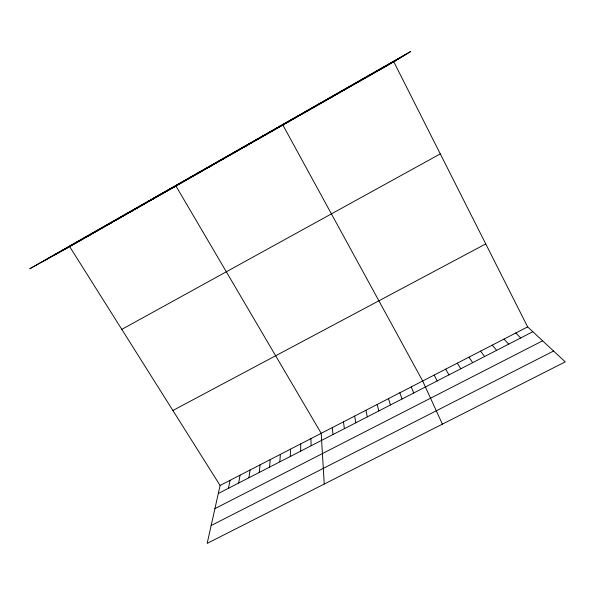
<?xml version="1.0" encoding="UTF-8"?>
<svg xmlns="http://www.w3.org/2000/svg" width="595" height="595" viewBox="0 0 595 595"><rect width="100%" height="100%" fill="white"/><g stroke="black" fill="none" stroke-linecap="round" stroke-linejoin="round"><path stroke-width="0.89" d="M300.668 451.144L300.706 443.892M290.248 456.506L290.509 449.151M279.858 461.846L280.349 454.387M269.513 467.172L270.219 459.608M259.197 472.475L260.127 464.814M248.918 477.763L250.064 469.998M238.677 483.028L240.038 475.167M228.465 488.287L230.049 480.321M69.652 246.59L220.091 485.453L207.164 543.391L565.25 361.872L527.639 326.893L393.771 61.761L410.513 51.609L29.75 268.776L69.652 246.59L393.771 61.761M319.389 104.177L319.812 103.857M331.66 97.178L332.389 96.688M343.984 90.157L345.018 89.481M356.353 83.099L357.699 82.251M368.774 76.019L370.432 74.992M381.254 68.901L383.217 67.696M42.156 261.874L405.277 54.785M53.803 255.396L400.383 57.752M64.156 249.647L396.062 60.378M85.583 237.427L90.596 234.646M74.851 243.548L80.109 240.625M107.16 225.118L111.696 222.612M96.353 231.284L101.128 228.636M128.907 212.72L132.953 210.496M118.018 218.93L122.302 216.565M121.796 329.377L440.293 153.897M150.818 200.225L154.358 198.284M139.84 206.487L143.633 204.397M161.833 193.948L165.12 192.148M153.785 198.031L175.927 185.99L321.203 433.324L324.245 484.04M184.859 180.813L187.618 179.318M196.878 173.963L199.362 172.624M208.942 167.076L211.151 165.901M172.877 410.49L485.743 243.92M221.057 160.167L222.984 159.155M233.225 153.235L234.869 152.38M220.091 485.453L527.639 326.893M218.291 493.515L532.837 331.727M214.921 508.636L542.61 340.816M245.445 146.266L246.799 145.574M211.151 525.534L553.588 351.028M257.709 139.267L258.773 138.747M270.033 132.246L270.799 131.889M279.405 126.385L282.87 125.002L422.688 381.001L442.39 424.146M515.798 332.992L520.714 337.96M504.01 339.076L508.643 344.17M492.258 345.13L496.617 350.358M480.552 351.169L484.635 356.517M468.89 357.179L472.698 362.66M457.272 363.166L460.813 368.774M445.7 369.138L448.965 374.865M434.171 375.081L437.169 380.934M411.242 386.899L413.704 392.998M399.84 392.782L402.041 399M388.483 398.635L390.424 404.979M377.163 404.474L378.851 410.929M365.888 410.282L367.316 416.864M354.657 416.076L355.825 422.77M343.464 421.848L344.386 428.66M332.308 427.597L332.984 434.521M310.932 438.619L311.125 445.767"/></g></svg>
